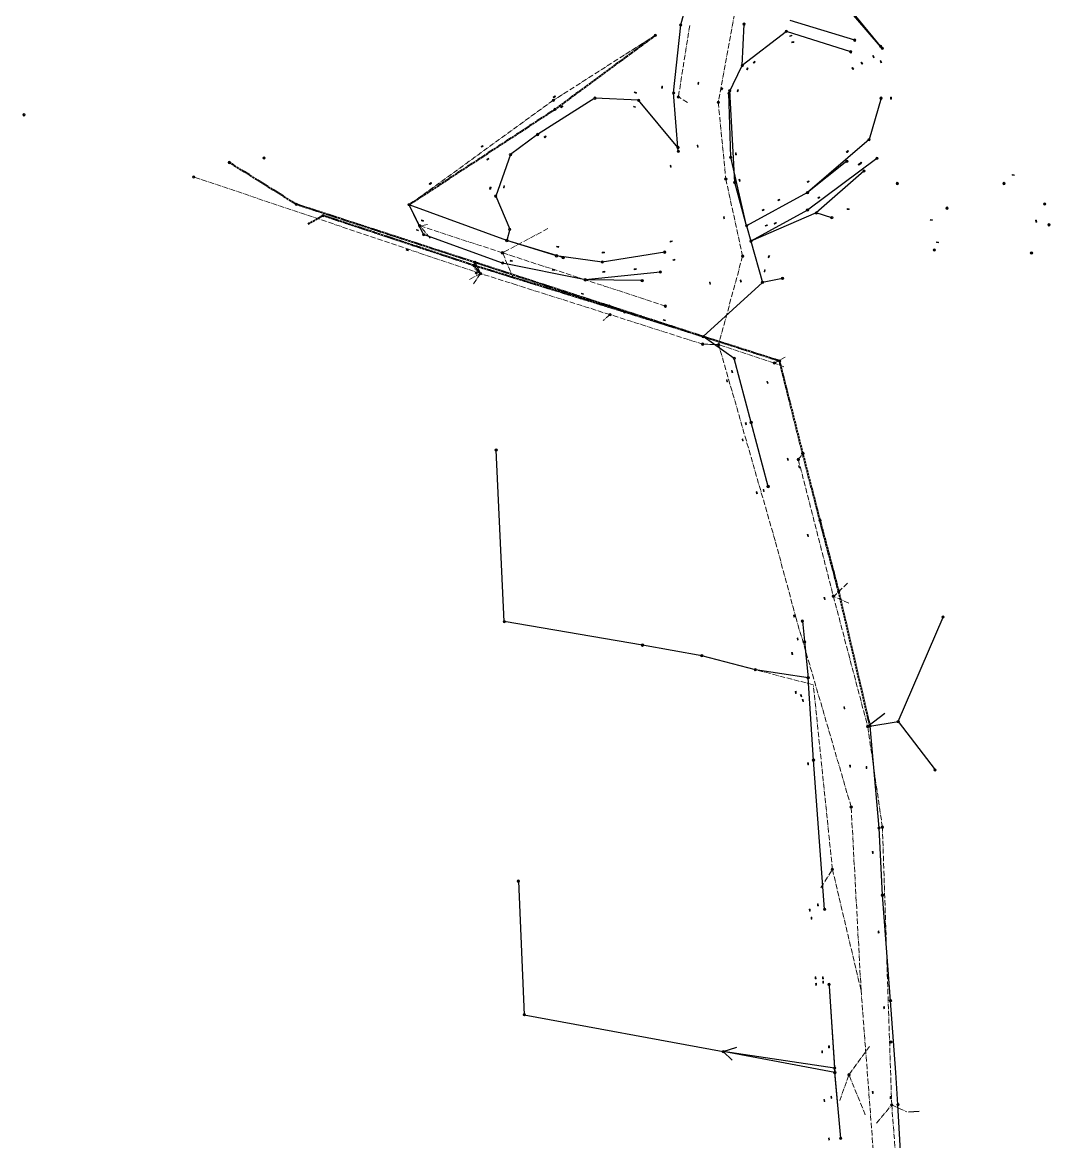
# Model space of a CAD drawing. Header units: metres. Extents: x 105014 to 106175, y 111717 to 118146.
# Drawn here: x 105014 to 105522, y 112367 to 112921 of the extents above; entities that cross this region are included whole.
import ezdxf

# ---------------------------------------------------------------- set-up
doc = ezdxf.new("R2010")
doc.units = ezdxf.units.M
doc.linetypes.add('DASHDOT', pattern=[3.556, 2.54, -0.508, 0, -0.508])
doc.linetypes.add('DASHED', pattern=[1.524, 1.27, -0.254])
for name, color, linetype, lineweight in [('35-RH-PLUV-COLECTOR', 96, 'CONTINUOUS', 30), ('35-RH-PLUV-INTERCEPTOR', 3, 'DASHED', 40), ('35-RH-PLUV-NODOS', 94, 'CONTINUOUS', 13), ('35-RH-PLUV-RETIRO', 8, 'DASHDOT', 13)]:
    doc.layers.add(name, color=color, linetype=linetype, lineweight=lineweight)

# ---------------------------------------------------------------- blocks, each defined once
blk = doc.blocks.new('POZO_PLUV')
for p, q in [((-0.42, -0.42), (0.42, 0.42)), ((-0.42, 0.42), (0.42, -0.42))]:
    blk.add_line(p, q)
blk.add_circle((0, 0), 0.6)
blk = doc.blocks.new('SUMIDERO')
for p, q in [((-0.25, -0.2), (-0.25, 0.2)), ((0, -0.2), (0, 0.2)), ((0.25, -0.2), (0.25, 0.2))]:
    blk.add_line(p, q)
blk.add_lwpolyline([(-0.5, -0.2), (0.5, -0.2), (0.5, 0.2), (-0.5, 0.2)], close=True)

msp = doc.modelspace()

# ---------------------------------------------------------------- linework, layer by layer
at = {"layer": '35-RH-PLUV-COLECTOR'}
for points in [[(105438.4527, 112907.8929), (105400.8896, 112953.7712)], [(105437.65, 112908.84), (105402.95, 112949.11)], [(105345.2482, 112942.8977), (105338.8263, 112919.3752)], [(105424.87, 112911.92), (105392.99, 112921.56)], [(105335.3667, 112885.8223), (105338.8341, 112919.3784)], [(105369.2874, 112899.4053), (105370.1857, 112919.8389)], [(105391.0879, 112916.255), (105369.2874, 112899.4053)], [(105422.8896, 112906.1591), (105391.0879, 112916.255)], [(105362.6849, 112885.6805), (105369.2874, 112899.4053)], [(105296.449, 112883.2383), (105268.12, 112865.27)], [(105318.0652, 112882.1914), (105296.449, 112883.2383)], [(105337.6424, 112856.9246), (105335.3577, 112885.8216)], [(105363.5827, 112854.0095), (105362.6849, 112885.6805)], [(105365.541, 112841.5705), (105363.1042, 112886.8748)], [(105437.89, 112883.22), (105431.93, 112862.75)], [(105337.4917, 112858.8388), (105318.0652, 112882.1914)], [(105268.12, 112865.27), (105254.74, 112855.34)], [(105268.12, 112865.27), (105254.74, 112855.34)], [(105431.93, 112862.75), (105401.53, 112836.53)], [(105254.74, 112855.34), (105247.46, 112834.81)], [(105254.74, 112855.34), (105247.46, 112834.81)], [(105371.4381, 112820.1721), (105363.5827, 112854.0095)], [(105435.8, 112853.48), (105401.5, 112827.92)], [(105421.0133, 112852.061), (105401.53, 112836.53)], [(105429.3934, 112847.2195), (105405.8524, 112826.4981)], [(105371.4381, 112820.1721), (105365.541, 112841.5705)], [(105247.46, 112834.81), (105254.38, 112818.45)], [(105247.46, 112834.81), (105254.38, 112818.45)], [(105401.53, 112836.53), (105371.4381, 112820.1721)], [(105401.53, 112836.53), (105371.4381, 112820.1721)], [(105252.92, 112812.89), (105204.6499, 112830.5329)], [(105211.797, 112815.787), (105204.6499, 112830.5329)], [(105252.92, 112812.89), (105204.6499, 112830.5329)], [(105211.797, 112815.787), (105204.6499, 112830.5329)], [(105401.5, 112827.92), (105373.5377, 112812.5536)], [(105405.8524, 112826.4981), (105373.5377, 112812.5536)], [(105413.5263, 112824.1316), (105405.8524, 112826.4981)], [(105254.38, 112818.45), (105252.92, 112812.89)], [(105254.38, 112818.45), (105252.92, 112812.89)], [(105371.4381, 112820.1721), (105373.5377, 112812.5536)], [(105371.4381, 112820.1721), (105373.5377, 112812.5536)], [(105250.81, 112801.7089), (105211.797, 112815.787)], [(105250.81, 112801.7089), (105211.797, 112815.787)], [(105280.761, 112804.4416), (105252.92, 112812.89)], [(105277.4534, 112805.3051), (105252.92, 112812.89)], [(105373.5377, 112812.5536), (105379.2899, 112792.1909)], [(105373.5377, 112812.5536), (105379.2899, 112792.1909)], [(105300.0856, 112802.2282), (105277.4534, 112805.3051)], [(105330.9598, 112807.1138), (105300.0856, 112802.2282)], [(105240.095, 112796.451), (105236.6965, 112800.5247)], [(105240.095, 112796.451), (105237.2472, 112801.9891)], [(105291.75, 112793.41), (105250.81, 112801.7089)], [(105291.75, 112793.41), (105250.81, 112801.7089)], [(105328.732, 112797.2884), (105291.75, 112793.41)], [(105389.158, 112794.1568), (105379.2899, 112792.1909)], [(105319.8184, 112793.0677), (105291.75, 112793.41)], [(105379.2899, 112792.1909), (105349.8961, 112765.3418)], [(105379.2899, 112792.1909), (105349.8961, 112765.3418)], [(105365.2989, 112754.5805), (105349.8961, 112765.3418)], [(105365.2989, 112754.5805), (105349.8961, 112765.3418)], [(105373.6746, 112722.9308), (105365.2989, 112754.5805)], [(105373.6746, 112722.9308), (105365.2989, 112754.5805)], [(105382.0503, 112691.2812), (105373.6746, 112722.9308)], [(105382.0503, 112691.2812), (105373.6746, 112722.9308)], [(105251.687, 112624.491), (105247.6802, 112709.3021)], [(105319.953, 112612.862), (105251.687, 112624.491)], [(105398.9786, 112624.7271), (105401.83, 112596.71)], [(105446.3089, 112575.058), (105468.4865, 112626.7188)], [(105349.296, 112607.617), (105319.953, 112612.862)], [(105400.0139, 112614.4714), (105401.83, 112596.71)], [(105375.7435, 112600.7139), (105349.296, 112607.617)], [(105401.83, 112596.71), (105375.732, 112600.707)], [(105401.83, 112596.71), (105375.732, 112600.707)], [(105404.4791, 112556.0109), (105401.83, 112596.71)], [(105404.4791, 112556.0109), (105401.83, 112596.71)], [(105439.7452, 112579.1428), (105431.2659, 112572.6146), (105446.3089, 112575.058)], [(105436.8514, 112522.498), (105432.4202, 112572.8773)], [(105436.8514, 112522.498), (105432.4202, 112572.8773)], [(105446.3089, 112575.058), (105464.573, 112551.139)], [(105409.9553, 112482.2666), (105404.4791, 112556.0109)], [(105409.9553, 112482.2666), (105404.4791, 112556.0109)], [(105438.5737, 112489.262), (105436.8514, 112522.498)], [(105438.5737, 112489.262), (105436.8514, 112522.498)], [(105258.648, 112496.174), (105261.514, 112430.163), (105261.514, 112430.163)], [(105442.0197, 112443.6875), (105438.5737, 112489.262)], [(105442.0197, 112443.6875), (105438.5737, 112489.262)], [(105412.2189, 112444.2585), (105415.04, 112401.58)], [(105412.2189, 112444.2585), (105414.8977, 112403.7757)], [(105445.1148, 112401.6486), (105442.0197, 112443.66)], [(105445.1148, 112401.6486), (105442.0197, 112443.66)], [(105261.514, 112430.163), (105359.873, 112411.906), (105359.873, 112411.906)], [(105359.873, 112411.906), (105366.6571, 112414.118)], [(105415.04, 112401.58), (105359.873, 112411.906)], [(105359.873, 112411.906), (105364.3423, 112407.6162)], [(105414.8977, 112403.7757), (105359.873, 112411.906)], [(105417.9071, 112369.0944), (105414.8977, 112403.7757)], [(105417.9071, 112369.0944), (105415.04, 112401.58)], [(105446.215, 112385.7342), (105445.1148, 112401.6486)], [(105446.215, 112385.7342), (105445.1148, 112401.6486)], [(105448.1914, 112351.0878), (105446.2154, 112385.7276)], [(105448.1914, 112351.0878), (105446.2154, 112385.7276)], [(105451.4912, 112382.1822), (105456.6353, 112382.4376)]]:
    msp.add_lwpolyline(points, dxfattribs=at)
at = {"layer": '35-RH-PLUV-INTERCEPTOR'}
for points in [[(105326.275, 112914.29), (105276.6882, 112877.6973)], [(105326.275, 112914.29), (105276.6882, 112877.6973)], [(105276.6882, 112877.6973), (105204.6499, 112830.5329)], [(105276.6882, 112877.6973), (105204.6499, 112830.5329)], [(105148.9398, 112830.7171), (105115.833, 112851.44)], [(105237.2472, 112801.9891), (105148.9398, 112830.7171)], [(105162.1015, 112825.1667), (105154.5826, 112820.9986)], [(105236.6965, 112800.5247), (105162.1015, 112825.1667)], [(105311.1666, 112777.5471), (105236.6965, 112800.5247)], [(105303.4264, 112780.4595), (105237.2472, 112801.9891)], [(105349.8961, 112765.3418), (105303.4264, 112780.4595)], [(105349.8961, 112765.3418), (105311.1666, 112777.5471)], [(105387.7272, 112753.319), (105349.8961, 112765.3418)], [(105387.7272, 112753.319), (105349.8961, 112765.3418)], [(105399.2142, 112707.5861), (105387.7272, 112753.319)], [(105399.2142, 112707.5861), (105387.7272, 112753.319)], [(105407.7237, 112674.5474), (105399.2142, 112707.5861)], [(105407.7237, 112674.5474), (105399.2142, 112707.5861)], [(105417.3289, 112638.1433), (105407.7237, 112674.5474)], [(105416.9652, 112639.4985), (105407.7237, 112674.5474)], [(105432.4202, 112572.8773), (105416.9652, 112639.4985)], [(105432.4202, 112572.8773), (105416.9652, 112639.4985)]]:
    msp.add_lwpolyline(points, dxfattribs=at)
at = {"layer": '35-RH-PLUV-RETIRO'}
for points in [[(105366.0602, 112928.3258), (105357.3915, 112881.1958)], [(105343.2855, 112919.1659), (105337.7275, 112883.8565)], [(105326.275, 112914.29), (105275.959, 112882.213)], [(105342.1565, 112881.0764), (105337.7275, 112883.8565)], [(105275.959, 112882.213), (105204.6499, 112830.5329)], [(105357.3915, 112881.1958), (105361.168, 112843.2775)], [(105239.957, 112796.524), (105098.175, 112844.321)], [(105361.168, 112843.2775), (105369.4299, 112805.1339)], [(105209.842, 112820.149), (105204.6499, 112830.5329)], [(105213.7097, 112820.7456), (105209.842, 112820.149)], [(105250.778, 112806.791), (105209.842, 112820.149)], [(105215.0812, 112814.1055), (105209.842, 112820.149)], [(105273.2672, 112818.7919), (105250.778, 112806.791)], [(105291.656, 112793.475), (105250.778, 112806.791)], [(105256.1445, 112794.1312), (105250.778, 112806.791)], [(105369.4299, 112805.1339), (105357.5654, 112761.4292)], [(105239.957, 112796.524), (105234.1429, 112793.4972)], [(105239.957, 112796.524), (105236.1605, 112791.0963)], [(105239.957, 112796.524), (105236.9991, 112798.9256)], [(105303.91, 112776.248), (105258.0627, 112790.7902), (105239.957, 112796.524)], [(105331.299, 112780.433), (105291.656, 112793.475)], [(105303.91, 112776.248), (105300.5282, 112773.3227)], [(105349.6673, 112761.635), (105303.91, 112776.248)], [(105385.1271, 112752.2801), (105357.5654, 112761.4292), (105349.6673, 112761.635)], [(105349.6673, 112761.635), (105357.5654, 112761.4292)], [(105395.8897, 112626.0572), (105385.4752, 112664.6562), (105357.5654, 112761.4292)], [(105389.8467, 112750.4272), (105385.1271, 112752.2801), (105390.5251, 112755.2631)], [(105396.9799, 112704.6254), (105399.2142, 112707.5861)], [(105396.9799, 112704.6254), (105414.2869, 112637.0705)], [(105421.3527, 112643.4759), (105415.0555, 112637.4334)], [(105414.2869, 112637.0705), (105431.2659, 112572.6146)], [(105421.9347, 112633.5287), (105414.2869, 112637.0705)], [(105423.0785, 112532.8965), (105395.8897, 112626.0572)], [(105404.3842, 112593.2383), (105375.7435, 112600.7139)], [(105413.8422, 112501.9783), (105404.3842, 112593.2383)], [(105438.529, 112522.8847), (105438.529, 112522.8847), (105431.2659, 112572.6146)], [(105436.204, 112334.0446), (105427.9842, 112442.2704), (105423.0785, 112532.8965)], [(105435.6112, 112376.5965), (105443.113, 112385.5473), (105438.529, 112522.8847)], [(105408.127, 112492.8728), (105413.8422, 112501.9783), (105427.9408, 112442.3055)], [(105432.2151, 112414.5189), (105421.9838, 112400.4489)], [(105430.0738, 112380.6797), (105421.9838, 112400.4489), (105417.4877, 112387.8042)], [(105445.8469, 112350.5038), (105443.113, 112385.5473)], [(105443.113, 112385.5473), (105450.6389, 112382.0996)]]:
    msp.add_lwpolyline(points, dxfattribs=at)

# ---------------------------------------------------------------- block references
at = {"layer": '35-RH-PLUV-NODOS'}
for name, p, rotation in [('POZO_PLUV', (105338.8263, 112919.3752), 340), ('POZO_PLUV', (105370.1857, 112919.8389), 340), ('POZO_PLUV', (105370.1857, 112919.8389), 176.2), ('POZO_PLUV', (105391.0879, 112916.255), 340), ('POZO_PLUV', (105326.275, 112914.29), 270), ('SUMIDERO', (105393.2686, 112914.0805), 16.3), ('SUMIDERO', (105393.2686, 112914.0805), 16.3), ('SUMIDERO', (105394.2346, 112910.9214), 6.1), ('POZO_PLUV', (105424.873, 112911.922), 340), ('POZO_PLUV', (105424.873, 112911.922), 70.2), ('POZO_PLUV', (105422.8896, 112906.1591), 340), ('POZO_PLUV', (105422.8896, 112906.1591), 72.9), ('POZO_PLUV', (105437.655, 112908.8407), 40.8), ('POZO_PLUV', (105437.654, 112908.843), 340), ('POZO_PLUV', (105438.4527, 112907.8929), 38.4), ('POZO_PLUV', (105438.4527, 112907.8929), 340), ('POZO_PLUV', (105369.2874, 112899.4053), 340), ('SUMIDERO', (105375.1909, 112900.9633), 43.5), ('SUMIDERO', (105428.3755, 112900.5755), 303), ('SUMIDERO', (105428.3755, 112900.5755), 303), ('SUMIDERO', (105434.0517, 112903.7134), 291.7), ('SUMIDERO', (105437.7597, 112901.2767), 296.4), ('SUMIDERO', (105437.7681, 112901.2818), 296.4), ('SUMIDERO', (105371.7296, 112897.7412), 57.8), ('SUMIDERO', (105371.7296, 112897.7412), 57.8), ('SUMIDERO', (105423.919, 112897.8578), 305.8), ('SUMIDERO', (105329.6288, 112888.6149), 268), ('SUMIDERO', (105329.6288, 112888.6149), 268), ('SUMIDERO', (105329.6288, 112888.6149), 268), ('SUMIDERO', (105347.5781, 112890.5721), 83.4), ('SUMIDERO', (105347.5781, 112890.5721), 83.4), ('SUMIDERO', (105347.5781, 112890.5721), 83.4), ('SUMIDERO', (105359.3356, 112887.8197), 76.9), ('SUMIDERO', (105359.3356, 112887.8197), 76.9), ('SUMIDERO', (105276.4197, 112883.8819), 214.2), ('POZO_PLUV', (105296.449, 112883.2383), 340), ('SUMIDERO', (105316.4502, 112885.989), 338.9), ('SUMIDERO', (105316.4502, 112885.989), 338.9), ('POZO_PLUV', (105318.0652, 112882.1914), 340), ('POZO_PLUV', (105335.3667, 112885.8223), 340), ('POZO_PLUV', (105362.6849, 112885.6805), 340), ('POZO_PLUV', (105363.1042, 112886.8748), 340), ('POZO_PLUV', (105363.1042, 112886.8748), 182.6), ('SUMIDERO', (105367.0677, 112886.9003), 76.9), ('SUMIDERO', (105367.0677, 112886.9003), 76.9), ('SUMIDERO', (105367.0677, 112886.9003), 76.9), ('POZO_PLUV', (105437.886, 112883.215), 340), ('POZO_PLUV', (105437.886, 112883.215), 163.8), ('POZO_PLUV', (105437.886, 112883.215), 163.8), ('SUMIDERO', (105442.7245, 112883.1889), 90.4), ('SUMIDERO', (105442.7577, 112883.1891), 90.4), ('POZO_PLUV', (105276.6882, 112877.6973), 340), ('POZO_PLUV', (105276.6882, 112877.6973), 340), ('SUMIDERO', (105280.0429, 112879.001), 214.5), ('SUMIDERO', (105280.0671, 112878.9709), 214.2), ('SUMIDERO', (105316.0236, 112878.9385), 336), ('POZO_PLUV', (105014.2837, 112875.0145), 340), ('POZO_PLUV', (105268.117, 112865.27), 126.6), ('POZO_PLUV', (105268.117, 112865.27), 126.6), ('POZO_PLUV', (105268.117, 112865.27), 340), ('POZO_PLUV', (105268.117, 112865.27), 340), ('SUMIDERO', (105271.8906, 112864.1907), 214.5), ('SUMIDERO', (105271.9147, 112864.1274), 217.4), ('SUMIDERO', (105271.9147, 112864.1274), 217.4), ('POZO_PLUV', (105431.926, 112862.753), 340), ('SUMIDERO', (105240.732, 112859.4197), 215), ('POZO_PLUV', (105254.741, 112855.336), 340), ('POZO_PLUV', (105254.741, 112855.336), 340), ('POZO_PLUV', (105337.4917, 112858.8388), 42.1), ('POZO_PLUV', (105337.4917, 112858.8388), 340), ('POZO_PLUV', (105337.6424, 112856.9246), 340), ('POZO_PLUV', (105337.6424, 112856.9246), 5.1), ('SUMIDERO', (105347.2578, 112859.4725), 100.4), ('SUMIDERO', (105347.2578, 112859.4725), 100.4), ('SUMIDERO', (105347.2578, 112859.4725), 100.4), ('SUMIDERO', (105366.1099, 112855.6895), 95.9), ('SUMIDERO', (105421.1922, 112856.8151), 45.9), ('SUMIDERO', (105421.289, 112856.7978), 41.4), ('SUMIDERO', (105421.2912, 112856.7936), 41.8), ('POZO_PLUV', (105115.833, 112851.44), 340), ('POZO_PLUV', (105132.967, 112853.682), 340), ('SUMIDERO', (105243.5139, 112853.1102), 214.5), ('SUMIDERO', (105243.5485, 112853.083), 215), ('SUMIDERO', (105333.8961, 112849.5768), 281.8), ('SUMIDERO', (105333.8961, 112849.5768), 281.8), ('SUMIDERO', (105333.8961, 112849.5768), 281.8), ('POZO_PLUV', (105363.5827, 112854.0095), 340), ('POZO_PLUV', (105421.0133, 112852.061), 127.2), ('POZO_PLUV', (105421.0133, 112852.061), 340), ('SUMIDERO', (105427.1285, 112850.6342), 40), ('SUMIDERO', (105427.1564, 112850.6279), 42.4), ('SUMIDERO', (105427.8775, 112851.0979), 54.5), ('POZO_PLUV', (105435.8, 112853.482), 340), ('POZO_PLUV', (105098.175, 112844.321), 340), ('POZO_PLUV', (105429.3934, 112847.2195), 134.1), ('POZO_PLUV', (105429.3934, 112847.2195), 340), ('SUMIDERO', (105503.1931, 112845.2618), 175), ('SUMIDERO', (105503.1931, 112845.2618), 175), ('SUMIDERO', (105503.1931, 112845.2618), 175), ('SUMIDERO', (105215.1291, 112841.0283), 37.2), ('SUMIDERO', (105215.1291, 112841.0283), 37.2), ('SUMIDERO', (105215.2007, 112840.9519), 34.4), ('SUMIDERO', (105244.6896, 112838.7779), 261.4), ('SUMIDERO', (105244.8307, 112838.7757), 261.5), ('SUMIDERO', (105251.5605, 112839.3746), 261.4), ('POZO_PLUV', (105365.541, 112841.5705), 340), ('SUMIDERO', (105367.9285, 112842.6162), 100.9), ('SUMIDERO', (105367.9285, 112842.6162), 100.9), ('SUMIDERO', (105401.8848, 112841.9723), 214.8), ('POZO_PLUV', (105445.865, 112841.033), 340), ('POZO_PLUV', (105445.865, 112841.033), 270), ('POZO_PLUV', (105498.577, 112841.033), 340), ('POZO_PLUV', (105498.577, 112841.033), 270), ('POZO_PLUV', (105247.456, 112834.808), 340), ('POZO_PLUV', (105247.456, 112834.808), 340), ('SUMIDERO', (105387.3403, 112832.8439), 207.9), ('SUMIDERO', (105387.3403, 112832.8439), 207.9), ('POZO_PLUV', (105401.53, 112836.53), 340), ('POZO_PLUV', (105401.53, 112836.53), 340), ('SUMIDERO', (105407.0963, 112834.0888), 210), ('POZO_PLUV', (105148.9398, 112830.7171), 340), ('POZO_PLUV', (105204.6499, 112830.5329), 340), ('SUMIDERO', (105379.5968, 112827.9174), 27), ('POZO_PLUV', (105401.497, 112827.921), 340), ('POZO_PLUV', (105405.8524, 112826.4981), 340), ('SUMIDERO', (105421.6633, 112828.3999), 177), ('SUMIDERO', (105421.6633, 112828.3999), 177), ('POZO_PLUV', (105470.5, 112828.848), 340), ('POZO_PLUV', (105470.5, 112828.848), 270), ('POZO_PLUV', (105518.709, 112830.967), 63.4), ('POZO_PLUV', (105518.709, 112830.967), 63.4), ('POZO_PLUV', (105518.709, 112830.967), 63.4), ('POZO_PLUV', (105518.709, 112830.967), 63.4), ('POZO_PLUV', (105518.709, 112830.967), 340), ('POZO_PLUV', (105518.709, 112830.967), 270), ('POZO_PLUV', (105162.1015, 112825.1667), 340), ('SUMIDERO', (105211.2329, 112822.6878), 162.1), ('SUMIDERO', (105211.2329, 112822.6878), 162.1), ('SUMIDERO', (105211.2329, 112822.6878), 162.1), ('SUMIDERO', (105360.26, 112824.1904), 282.9), ('SUMIDERO', (105360.26, 112824.1904), 282.9), ('SUMIDERO', (105360.26, 112824.1904), 282.9), ('SUMIDERO', (105385.5808, 112821.3158), 32.2), ('SUMIDERO', (105385.5808, 112821.3158), 32.2), ('POZO_PLUV', (105413.5263, 112824.1316), 340), ('SUMIDERO', (105462.73, 112822.9827), 352.7), ('SUMIDERO', (105462.73, 112822.9827), 352.7), ('SUMIDERO', (105462.73, 112822.9827), 352.7), ('SUMIDERO', (105514.4741, 112822.3758), 91.9), ('SUMIDERO', (105514.5548, 112822.3784), 91.9), ('SUMIDERO', (105514.5548, 112822.3784), 91.9), ('SUMIDERO', (105208.7578, 112818.0109), 342.2), ('SUMIDERO', (105208.7578, 112818.0109), 342.2), ('SUMIDERO', (105208.7578, 112818.0109), 342.2), ('POZO_PLUV', (105211.797, 112815.787), 340), ('POZO_PLUV', (105211.797, 112815.787), 340), ('POZO_PLUV', (105254.376, 112818.451), 340), ('POZO_PLUV', (105254.376, 112818.451), 340), ('POZO_PLUV', (105371.4381, 112820.1721), 340), ('POZO_PLUV', (105371.4381, 112820.1721), 340), ('SUMIDERO', (105381.1262, 112820.2983), 25), ('POZO_PLUV', (105520.828, 112820.637), 148.2), ('POZO_PLUV', (105520.828, 112820.637), 148.2), ('POZO_PLUV', (105520.828, 112820.637), 148.2), ('POZO_PLUV', (105520.828, 112820.637), 148.2), ('POZO_PLUV', (105520.828, 112820.637), 340), ('POZO_PLUV', (105520.828, 112820.637), 270), ('POZO_PLUV', (105252.919, 112812.889), 340), ('POZO_PLUV', (105252.919, 112812.889), 340), ('SUMIDERO', (105334.1324, 112812.4382), 193.2), ('POZO_PLUV', (105373.5377, 112812.5536), 340), ('POZO_PLUV', (105373.5377, 112812.5536), 340), ('SUMIDERO', (105465.7882, 112811.9612), 174.1), ('SUMIDERO', (105465.7882, 112811.9612), 174.1), ('SUMIDERO', (105465.7882, 112811.9612), 174.1), ('SUMIDERO', (105203.6844, 112808.1818), 342.1), ('SUMIDERO', (105203.6844, 112808.1818), 342.1), ('SUMIDERO', (105203.6844, 112808.1818), 342.1), ('POZO_PLUV', (105277.4534, 112805.3051), 340), ('SUMIDERO', (105278.0125, 112809.7619), 164.1), ('SUMIDERO', (105278.0303, 112809.7847), 163.5), ('SUMIDERO', (105278.0303, 112809.7847), 163.5), ('POZO_PLUV', (105280.761, 112804.4416), 340), ('POZO_PLUV', (105280.761, 112804.4416), 73.2), ('SUMIDERO', (105300.6007, 112806.9032), 181.3), ('SUMIDERO', (105300.6329, 112806.9178), 179), ('SUMIDERO', (105300.6329, 112806.9178), 179), ('POZO_PLUV', (105330.9598, 112807.1138), 340), ('POZO_PLUV', (105330.9598, 112807.1138), 97.1), ('SUMIDERO', (105382.4243, 112804.924), 62), ('POZO_PLUV', (105464.142, 112808.187), 340), ('POZO_PLUV', (105464.142, 112808.187), 270), ('POZO_PLUV', (105512.219, 112806.73), 340), ('POZO_PLUV', (105512.219, 112806.73), 270), ('POZO_PLUV', (105236.6965, 112800.5247), 340), ('POZO_PLUV', (105237.2472, 112801.9891), 340), ('POZO_PLUV', (105250.81, 112801.7089), 340), ('POZO_PLUV', (105250.81, 112801.7089), 340), ('SUMIDERO', (105255.1074, 112802.7978), 344), ('POZO_PLUV', (105300.0856, 112802.2282), 340), ('SUMIDERO', (105335.4964, 112803.3159), 193.2), ('SUMIDERO', (105237.7674, 112796.7008), 135.6), ('SUMIDERO', (105237.7791, 112796.7022), 135.6), ('SUMIDERO', (105237.7791, 112796.7022), 135.6), ('POZO_PLUV', (105239.957, 112796.524), 341), ('SUMIDERO', (105275.9314, 112798.3455), 352.3), ('SUMIDERO', (105275.9314, 112798.3455), 352.3), ('POZO_PLUV', (105291.75, 112793.41), 340), ('POZO_PLUV', (105291.75, 112793.41), 340), ('SUMIDERO', (105300.9011, 112797.3925), 8.9), ('SUMIDERO', (105316.3184, 112798.7054), 8.9), ('SUMIDERO', (105316.3184, 112798.7054), 8.9), ('POZO_PLUV', (105328.732, 112797.2884), 340), ('SUMIDERO', (105380.3397, 112797.8616), 82.9), ('SUMIDERO', (105380.3397, 112797.8616), 82.9), ('POZO_PLUV', (105389.158, 112794.1568), 340), ('POZO_PLUV', (105389.158, 112794.1568), 103.6), ('POZO_PLUV', (105319.8184, 112793.0677), 340), ('POZO_PLUV', (105319.8181, 112793.0291), 88.2), ('SUMIDERO', (105353.322, 112791.7757), 105), ('SUMIDERO', (105353.322, 112791.7757), 105), ('SUMIDERO', (105353.322, 112791.7757), 105), ('SUMIDERO', (105368.5067, 112792.8478), 284.6), ('SUMIDERO', (105368.5067, 112792.8478), 284.6), ('SUMIDERO', (105368.5067, 112792.8478), 284.6), ('POZO_PLUV', (105379.2899, 112792.1909), 340), ('POZO_PLUV', (105379.2899, 112792.1909), 340), ('SUMIDERO', (105290.2924, 112786.5113), 341.9), ('SUMIDERO', (105290.2924, 112786.5113), 341.9), ('SUMIDERO', (105290.2924, 112786.5113), 341.9), ('POZO_PLUV', (105303.4264, 112780.4595), 340), ('POZO_PLUV', (105311.1666, 112777.5471), 340), ('SUMIDERO', (105330.738, 112773.4575), 341.8), ('SUMIDERO', (105330.738, 112773.4575), 341.8), ('SUMIDERO', (105330.738, 112773.4575), 341.8), ('POZO_PLUV', (105349.8961, 112765.3418), 340), ('POZO_PLUV', (105349.8961, 112765.3418), 340), ('POZO_PLUV', (105365.2989, 112754.5805), 340), ('POZO_PLUV', (105365.2989, 112754.5805), 340), ('POZO_PLUV', (105387.7272, 112753.319), 340), ('POZO_PLUV', (105387.7272, 112753.319), 340), ('SUMIDERO', (105364.2217, 112748.1078), 285.5), ('SUMIDERO', (105364.2217, 112748.1078), 285.5), ('SUMIDERO', (105364.2217, 112748.1078), 285.5), ('SUMIDERO', (105361.7354, 112743.5013), 284.9), ('SUMIDERO', (105361.7354, 112743.5013), 284.9), ('SUMIDERO', (105361.7354, 112743.5013), 284.9), ('SUMIDERO', (105381.7474, 112742.7249), 285.1), ('SUMIDERO', (105381.7474, 112742.7249), 285.1), ('SUMIDERO', (105381.7474, 112742.7249), 285.1), ('SUMIDERO', (105371.0718, 112722.3617), 284.2), ('SUMIDERO', (105371.0718, 112722.3617), 284.2), ('SUMIDERO', (105371.0718, 112722.3617), 284.2), ('POZO_PLUV', (105373.6746, 112722.9308), 278), ('POZO_PLUV', (105373.6746, 112722.9308), 278), ('SUMIDERO', (105369.4805, 112714.3041), 284.2), ('SUMIDERO', (105369.4805, 112714.3041), 284.2), ('SUMIDERO', (105369.4805, 112714.3041), 284.2), ('POZO_PLUV', (105247.6628, 112709.3009), 270), ('POZO_PLUV', (105399.2142, 112707.5861), 278), ('POZO_PLUV', (105399.2142, 112707.5861), 278), ('SUMIDERO', (105391.7899, 112704.7015), 285.2), ('SUMIDERO', (105391.7899, 112704.7015), 285.2), ('SUMIDERO', (105391.7899, 112704.7015), 285.2), ('SUMIDERO', (105397.3909, 112700.9949), 285.2), ('SUMIDERO', (105397.3909, 112700.9949), 285.2), ('SUMIDERO', (105379.8501, 112689.2899), 285.2), ('SUMIDERO', (105379.8501, 112689.2899), 285.2), ('SUMIDERO', (105379.8501, 112689.2899), 285.2), ('POZO_PLUV', (105382.0372, 112691.2827), 14.2), ('POZO_PLUV', (105382.0372, 112691.2827), 14.2), ('POZO_PLUV', (105382.0503, 112691.2812), 278), ('POZO_PLUV', (105382.0503, 112691.2812), 278), ('SUMIDERO', (105376.4317, 112688.1923), 285.2), ('POZO_PLUV', (105407.7237, 112674.5474), 278), ('POZO_PLUV', (105407.7237, 112674.5474), 278), ('SUMIDERO', (105401.74, 112667.07), 284.9), ('SUMIDERO', (105401.74, 112667.07), 284.9), ('SUMIDERO', (105401.74, 112667.07), 284.9), ('POZO_PLUV', (105416.9652, 112639.4985), 278), ('POZO_PLUV', (105416.9652, 112639.4985), 278), ('SUMIDERO', (105409.9667, 112635.9291), 284.6), ('SUMIDERO', (105409.9667, 112635.9291), 284.6), ('SUMIDERO', (105409.9667, 112635.9291), 284.6), ('POZO_PLUV', (105251.687, 112624.491), 270), ('SUMIDERO', (105394.9355, 112627.2458), 279.4), ('POZO_PLUV', (105398.9786, 112624.7271), 189.4), ('POZO_PLUV', (105398.9786, 112624.7271), 278), ('POZO_PLUV', (105468.4865, 112626.7188), 270), ('POZO_PLUV', (105319.953, 112612.862), 270), ('SUMIDERO', (105396.6569, 112615.8957), 279.4), ('POZO_PLUV', (105400.0139, 112614.4714), 189.4), ('POZO_PLUV', (105400.0139, 112614.4714), 278), ('POZO_PLUV', (105349.296, 112607.617), 270), ('SUMIDERO', (105393.9619, 112608.7187), 279.4), ('POZO_PLUV', (105375.732, 112600.707), 278), ('POZO_PLUV', (105375.732, 112600.707), 278), ('POZO_PLUV', (105401.83, 112596.71), 278), ('POZO_PLUV', (105401.83, 112596.71), 278), ('SUMIDERO', (105395.704, 112589.511), 274.1), ('SUMIDERO', (105398.3589, 112587.8584), 296), ('SUMIDERO', (105399.2198, 112585.4742), 284.6), ('SUMIDERO', (105419.719, 112581.8805), 277.8), ('SUMIDERO', (105419.719, 112581.8805), 277.8), ('SUMIDERO', (105419.719, 112581.8805), 277.8), ('POZO_PLUV', (105432.4202, 112572.8773), 278), ('POZO_PLUV', (105432.4202, 112572.8773), 278), ('POZO_PLUV', (105446.3089, 112575.058), 270), ('POZO_PLUV', (105404.4791, 112556.0109), 278), ('POZO_PLUV', (105404.4791, 112556.0109), 278), ('SUMIDERO', (105401.8138, 112554.1235), 274), ('SUMIDERO', (105401.8138, 112554.1235), 274), ('SUMIDERO', (105422.5809, 112553.0437), 274.2), ('SUMIDERO', (105422.5809, 112553.0437), 274.2), ('SUMIDERO', (105422.5809, 112553.0437), 274.2), ('SUMIDERO', (105430.6726, 112552.3502), 274.5), ('SUMIDERO', (105430.6726, 112552.3502), 274.5), ('SUMIDERO', (105430.6726, 112552.3502), 274.5), ('POZO_PLUV', (105464.573, 112551.139), 270), ('POZO_PLUV', (105436.8514, 112522.498), 278), ('POZO_PLUV', (105436.8514, 112522.498), 278), ('SUMIDERO', (105433.745, 112510.3637), 274.2), ('SUMIDERO', (105433.745, 112510.3637), 274.2), ('SUMIDERO', (105433.745, 112510.3637), 274.2), ('POZO_PLUV', (105258.648, 112496.174), 262), ('POZO_PLUV', (105438.5737, 112489.262), 278), ('POZO_PLUV', (105438.5737, 112489.262), 278), ('SUMIDERO', (105406.6453, 112484.4675), 273.8), ('SUMIDERO', (105406.6453, 112484.4675), 273.8), ('SUMIDERO', (105402.6282, 112481.8364), 273.8), ('POZO_PLUV', (105409.9553, 112482.2666), 278), ('POZO_PLUV', (105409.9553, 112482.2666), 278), ('SUMIDERO', (105403.4799, 112477.9131), 273.8), ('SUMIDERO', (105436.6465, 112471.047), 274.4), ('SUMIDERO', (105436.6465, 112471.047), 274.4), ('SUMIDERO', (105436.6465, 112471.047), 274.4), ('SUMIDERO', (105405.546, 112448.3667), 274), ('SUMIDERO', (105405.7359, 112445.1821), 274), ('SUMIDERO', (105409.1235, 112448.4404), 274), ('SUMIDERO', (105409.2418, 112446.2901), 274), ('POZO_PLUV', (105412.1886, 112445.1128), 278), ('POZO_PLUV', (105412.1886, 112445.1128), 278), ('POZO_PLUV', (105442.5058, 112437.0859), 278), ('POZO_PLUV', (105442.5058, 112437.0859), 278), ('POZO_PLUV', (105261.514, 112430.163), 262), ('SUMIDERO', (105439.3677, 112433.6546), 274.4), ('SUMIDERO', (105439.3677, 112433.6546), 274.4), ('SUMIDERO', (105439.3677, 112433.6546), 274.4), ('POZO_PLUV', (105359.873, 112411.906), 262), ('SUMIDERO', (105408.763, 112411.8756), 93.8), ('SUMIDERO', (105412.1119, 112414.3126), 91.1), ('SUMIDERO', (105412.1119, 112414.3126), 91.1), ('POZO_PLUV', (105414.8977, 112403.7757), 278), ('POZO_PLUV', (105415.04, 112401.58), 278), ('SUMIDERO', (105433.7351, 112391.6651), 273.3), ('SUMIDERO', (105433.7351, 112391.6651), 273.3), ('SUMIDERO', (105433.7351, 112391.6651), 273.3), ('SUMIDERO', (105409.8305, 112387.8055), 275.1), ('SUMIDERO', (105413.2835, 112389.3362), 276.8), ('SUMIDERO', (105413.2835, 112389.3362), 276.8), ('SUMIDERO', (105442.5844, 112389.169), 273.3), ('SUMIDERO', (105442.5844, 112389.169), 273.3), ('POZO_PLUV', (105446.215, 112385.7342), 278), ('POZO_PLUV', (105446.215, 112385.7342), 278), ('SUMIDERO', (105412.1284, 112368.6974), 278.9), ('SUMIDERO', (105412.1284, 112368.6974), 278.9), ('POZO_PLUV', (105417.9071, 112369.0944), 278), ('POZO_PLUV', (105417.9071, 112369.0944), 278), ('POZO_PLUV', (105417.9071, 112369.0944), 5.3), ('POZO_PLUV', (105417.9071, 112369.0944), 5.3)]:
    msp.add_blockref(name, p, dxfattribs=dict(at, rotation=rotation))
for p in [(105275.959, 112882.213), (105337.7275, 112883.8565), (105357.3915, 112881.1958), (105361.168, 112843.2775), (105209.842, 112820.149), (105250.778, 112806.791), (105369.4299, 112805.1339), (105291.656, 112793.475), (105331.299, 112780.433), (105303.91, 112776.248), (105349.6673, 112761.635), (105357.5654, 112761.4292), (105357.5654, 112761.4292), (105357.5654, 112761.4292), (105357.5654, 112761.4292), (105385.1271, 112752.2801), (105385.1271, 112752.2801), (105396.9799, 112704.6254), (105396.9799, 112704.6254), (105396.9799, 112704.6254), (105396.9799, 112704.6254), (105414.2869, 112637.0705), (105414.2869, 112637.0705), (105414.2869, 112637.0705), (105414.2869, 112637.0705), (105431.2659, 112572.6146), (105431.2659, 112572.6146), (105431.2659, 112572.6146), (105431.2659, 112572.6146), (105423.0785, 112532.8965), (105423.0785, 112532.8965), (105438.529, 112522.8847), (105438.529, 112522.8847), (105413.8422, 112501.9783), (105413.8422, 112501.9783), (105442.7022, 112416.7177), (105442.7022, 112416.7177), (105421.9838, 112400.4489), (105421.9838, 112400.4489), (105443.113, 112385.5473), (105443.113, 112385.5473)]:
    msp.add_blockref('POZO_PLUV', p, dxfattribs=at)

doc.saveas('drawing.dxf')
